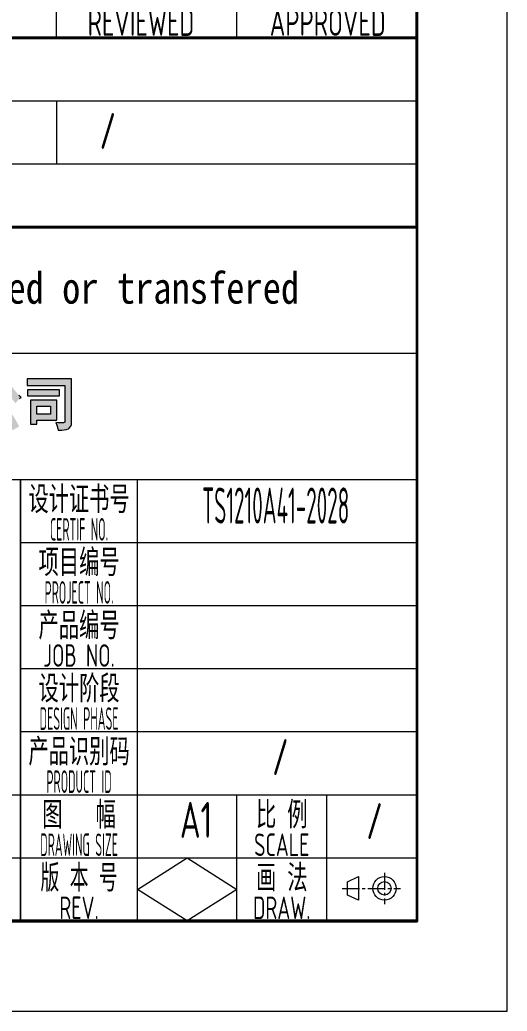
# Model space of a CAD drawing. Header units: millimetres. Extents: x 5765 to 6606, y -201 to 393.
# Drawn here: x 6551.9 to 6606, y -200.6 to -90.5 of the extents above; entities that cross this region are included whole.
import ezdxf
from ezdxf.enums import TextEntityAlignment as Align

# ---------------------------------------------------------------- set-up
doc = ezdxf.new("R2010")
doc.units = ezdxf.units.MM
doc.linetypes.add('CENTER2', pattern=[28.575, 19.05, -3.175, 3.175, -3.175])
for name, color, linetype, lineweight in [('1粗实线', 7, 'Continuous', 35), ('2细实线', 3, 'Continuous', 13), ('3中心线', 1, 'CENTER2', 13), ('7文本', 2, 'Continuous', 13), ('8标注', 3, 'Continuous', 13), ('9图表', 4, 'Continuous', 13)]:
    doc.layers.add(name, color=color, linetype=linetype, lineweight=lineweight)
doc.layers.add('LOGO 1', color=7, linetype='Continuous', true_color=0x1e2380)
doc.styles.add('lanpec', font='bpec_e.shx', dxfattribs={"width": 0.75, "bigfont": 'hztxt.shx'})
doc.styles.add('黑体', font='simhei.ttf', dxfattribs={"width": 1.5})

# ---------------------------------------------------------------- blocks, each defined once
blk = doc.blocks.new('项目信息')
at = {"layer": '1粗实线'}
blk.add_line((0, 0, 0), (-180, 0, 0), dxfattribs=at)
at = {"layer": '1粗实线', "elevation": 0}
blk.add_lwpolyline([(-180, 0), (0, 0), (0, 21), (-180, 21)], close=True, dxfattribs=at)
at = {"layer": '9图表'}
for p, q in [((-180, 14), (0, 14)), ((-40, 14, 0), (-40, 7, 0)), ((-180, 7), (0, 7))]:
    blk.add_line(p, q, dxfattribs=at)
at = {"layer": '7文本', "style": 'lanpec', "width": 0.75}
for tag, p in [('项目名称', (-147.5, 17.5)), ('业主', (-147.5, 10.5)), ('业主项目号', (-39.5, 10.5, 0)), ('工程总包方', (-147.5, 3.5))]:
    blk.add_attdef(tag, text='', height=4, dxfattribs=at).set_placement(p, align=Align.MIDDLE_LEFT)
blk = doc.blocks.new('修订栏')
at = {"layer": '1粗实线'}
for p, q in [((650.95, 1923.85), (650.95, 1959.85)), ((470.95, 1923.85), (650.95, 1923.85))]:
    blk.add_line(p, q, dxfattribs=at)
at = {"layer": '9图表'}
for p, q in [((610.95, 1923.85), (610.95, 1959.85)), ((630.95, 1923.85), (630.95, 1959.85)), ((650.95, 1959.85), (650.95, 1923.85)), ((650.95, 1923.85), (650.95, 1959.85)), ((470.95, 1923.85), (650.95, 1923.85)), ((470.95, 1923.85), (650.95, 1923.85))]:
    blk.add_line(p, q, dxfattribs=at)
at = {"layer": '7文本', "color": 4, "style": 'lanpec', "width": 0.75}
for s, p in [('REVIEWED', (614.4, 1924.07)), ('APPROVED', (634.62, 1924.07))]:
    blk.add_text(s, height=3, dxfattribs=at).set_placement(p)
blk = doc.blocks.new('A1')
at = {"layer": '1粗实线'}
blk.add_lwpolyline([(-816, 10), (-10, 10), (-10, 584), (-816, 584)], close=True, dxfattribs=at)
at = {"layer": '9图表'}
blk.add_lwpolyline([(-841, 0), (0, 0), (0, 594), (-841, 594)], close=True, dxfattribs=at)
blk = doc.blocks.new('蓝滨LOGO')
at = {"layer": 'LOGO 1'}
h = blk.add_hatch(color=256, dxfattribs=at)
h.dxf.hatch_style = 1
h.paths.add_polyline_path([(93.31, 8.84), (93.47, 9.13), (93.55, 9.3), (93.68, 9.6), (93.8, 9.91), (93.02, 10.15), (92.99, 10.07), (92.87, 9.76), (92.73, 9.46), (92.68, 9.37), (92.53, 9.08), (92.36, 8.81), (92.32, 8.74), (92.14, 8.48), (91.94, 8.22), (91.92, 8.2), (91.69, 7.96), (91.47, 7.75), (91.64, 7.63), (91.82, 7.48), (92, 7.33), (92.14, 7.2), (92.19, 7.25), (92.4, 7.48), (92.61, 7.74), (92.69, 7.86), (92.88, 8.12), (93.06, 8.4), (93.15, 8.55)])
h.paths.add_polyline_path([(94.51, 7.7), (94.66, 7.99), (93.86, 8.36), (93.76, 8.15), (93.63, 7.85), (93.48, 7.55), (93.39, 7.37), (93.23, 7.08), (93.07, 6.81), (93.04, 6.77), (92.86, 6.47), (92.7, 6.22), (92.61, 6.09), (92.43, 5.86), (92.34, 5.75), (92.14, 5.51), (92.13, 5.5), (91.86, 5.35), (91.95, 5.14), (92.03, 4.91), (92.1, 4.69), (92.14, 4.53), (92.31, 4.58), (92.56, 4.64), (92.64, 4.65), (92.96, 4.68), (92.97, 4.68), (93.25, 4.71), (93.59, 4.74), (93.85, 4.77), (94.15, 4.8), (94.5, 4.83), (94.52, 4.83), (94.79, 4.86), (95.09, 4.88), (95.41, 4.91), (95.75, 4.94), (95.81, 4.83), (95.97, 4.55), (95.99, 4.49), (96.13, 4.2), (96.84, 4.61), (96.74, 4.82), (96.58, 5.13), (96.58, 5.13), (96.42, 5.41), (96.24, 5.7), (96.21, 5.75), (96.04, 6.02), (95.87, 6.3), (95.85, 6.33), (95.66, 6.6), (95.48, 6.87), (94.81, 6.52), (94.89, 6.4), (95.07, 6.12), (95.17, 5.95), (95.34, 5.67), (93.1, 5.51), (93.17, 5.61), (93.36, 5.85), (93.55, 6.12), (93.73, 6.39), (93.92, 6.67), (94.02, 6.84), (94.19, 7.12), (94.35, 7.41)])
h.paths.add_polyline_path([(96.13, 8.94), (96.06, 9.03), (95.88, 9.3), (95.71, 9.57), (95.68, 9.62), (95.51, 9.91), (95.38, 10.19), (94.67, 9.88), (94.73, 9.74), (94.89, 9.45), (95.05, 9.16), (95.15, 8.99), (95.33, 8.71), (95.5, 8.44), (95.6, 8.29), (95.79, 8.03), (95.98, 7.77), (96.04, 7.69), (96.25, 7.43), (96.45, 7.2), (96.58, 7.37), (96.74, 7.55), (96.9, 7.73), (97.06, 7.87), (97.03, 7.88), (96.82, 8.1), (96.59, 8.35), (96.52, 8.43), (96.32, 8.68)])
h = blk.add_hatch(color=256, dxfattribs=at)
h.dxf.hatch_style = 1
h.paths.add_polyline_path([(102.67, 9.9), (97.73, 9.9), (97.73, 9.16), (101.93, 9.16), (101.93, 5.19), (101.9, 5.08), (101.78, 5.04), (101.65, 5.04), (101.44, 5.04), (101.19, 5.04), (100.93, 5.06), (101.01, 4.86), (101.08, 4.64), (101.14, 4.41), (101.17, 4.22), (101.26, 4.22), (101.58, 4.22), (101.86, 4.24), (102.06, 4.27), (102.34, 4.37), (102.41, 4.42), (102.6, 4.66), (102.64, 4.82), (102.67, 5.18)])
h.paths.add_polyline_path([(101.33, 8.7), (97.79, 8.7), (97.79, 8.02), (101.33, 8.02)], flags=17)
h.paths.add_polyline_path([(101.02, 7.54), (98.1, 7.54), (98.1, 4.86), (98.8, 4.86), (98.8, 5.33), (101.02, 5.33)], flags=17)
h.paths.add_polyline_path([(100.31, 6.87), (100.31, 6), (98.8, 6), (98.8, 6.87)], flags=16)
at = {"color": 164, "lineweight": 0}
for points in [[(96.9, 7.73), (97.06, 7.87), (97.03, 7.88), (96.82, 8.1)], [(102.67, 9.9), (97.73, 9.9), (97.73, 9.16), (101.93, 9.16), (101.93, 5.19), (101.9, 5.08), (101.78, 5.04), (101.65, 5.04), (101.44, 5.04)], [(101.01, 4.86), (101.08, 4.64), (101.14, 4.41), (101.17, 4.22), (101.26, 4.22), (101.58, 4.22), (101.86, 4.24), (102.06, 4.27), (102.34, 4.37), (102.41, 4.42), (102.6, 4.66), (102.64, 4.82), (102.67, 5.18), (102.67, 9.9)], [(101.02, 7.54), (98.1, 7.54), (98.1, 4.86), (98.8, 4.86), (98.8, 5.33), (101.02, 5.33)], [(98.8, 6), (98.8, 6.87), (100.31, 6.87)], [(100.31, 6.87), (100.31, 6), (98.8, 6)], [(101.02, 5.33), (101.02, 7.54)], [(101.44, 5.04), (101.19, 5.04), (100.93, 5.06)], [(100.93, 5.06), (101.01, 4.86)]]:
    blk.add_lwpolyline(points, dxfattribs=at)
blk.add_lwpolyline([(101.33, 8.7), (97.79, 8.7), (97.79, 8.02), (101.33, 8.02)], close=True, dxfattribs=at)
blk = doc.blocks.new('蓝滨、蓝科总图标题栏模板')
at = {"layer": '1粗实线'}
blk.add_lwpolyline([(-180, 77), (0, 77), (0, 0), (-180, 0)], close=True, dxfattribs=at)
at = {"layer": '3中心线', "ltscale": 0.1}
for p, q in [((-3.6, 5.35, 0), (-3.6, 1.87, 0)), ((-8.29, 3.61, 0), (-1.82, 3.61, 0))]:
    blk.add_line(p, q, dxfattribs=at)
at = {"layer": '9图表'}
for p, q in [((-180, 63, 0), (0, 63, 0)), ((-180, 49, 0), (0, 49, 0)), ((-44, 49, 0), (-44, 0, 0)), ((-44, 0, 0), (-44, 49, 0)), ((-31, 0, 0), (-31, 49, 0)), ((-44, 42, 0), (0, 42, 0)), ((-44, 35, 0), (0, 35, 0)), ((-44, 28, 0), (0, 28, 0)), ((-44, 21, 0), (0, 21, 0)), ((-180, 14, 0), (0, 14, 0)), ((-20, 0, 0), (-20, 14, 0)), ((-10, 0, 0), (-10, 14, 0)), ((-180, 7, 0), (0, 7, 0)), ((-180, 7, 0), (0, 7, 0))]:
    blk.add_line(p, q, dxfattribs=at)
at = {"layer": '9图表', "elevation": 0}
for points in [[(-20, 3.5), (-25.5, 0), (-31, 3.5), (-25.5, 7)], [(-6.47, 2.31), (-7.72, 2.86), (-7.72, 4.35), (-6.47, 4.91)]]:
    blk.add_lwpolyline(points, close=True, dxfattribs=at)
at = {"layer": '9图表'}
for radius in [1.3, 0.744]:
    blk.add_circle((-3.6, 3.61, 0), radius, dxfattribs=at)
at = {"layer": '8标注'}
blk.add_blockref('蓝滨LOGO', (-141, 50.25), dxfattribs=at)
at = {"layer": '7文本', "style": 'lanpec'}
for tag, height, width, p in [('设计证书号', 4, 0.7, (-15.5, 45.5, 0)), ('设计签名', 4, 0.75, (-155.5, 38.5)), ('设计日期', 4, 0.75, (-134.5, 38.5)), ('项目编号', 4, 0.75, (-15.5, 38.5, 0)), ('设备名称', 5, 0.75, (-84, 35, 0)), ('校对签名', 4, 0.75, (-155.5, 31.5)), ('校对日期', 4, 0.75, (-134.5, 31.5)), ('产品编号', 4, 0.75, (-15.5, 31.5, 0)), ('位号', 5, 0.75, (-84, 29, 0)), ('审核签名', 4, 0.75, (-155.5, 24.5)), ('审核日期', 4, 0.75, (-134.5, 24.5)), ('设计阶段', 4, 0.75, (-15.5, 24.5, 0)), ('规格型号', 5, 0.75, (-84, 23, 0)), ('标准化签名', 4, 0.75, (-155.5, 17.5)), ('标准化日期', 4, 0.75, (-134.5, 17.5)), ('产品识别码', 4, 0.75, (-15.5, 17.5, 0)), ('第几张', 3, 0.75, (-59, 11.75)), ('共几张', 3, 0.75, (-49, 11.75)), ('批准签名', 4, 0.75, (-155.5, 10.5)), ('批准日期', 4, 0.75, (-134.5, 10.5)), ('图幅', 4, 0.75, (-25.5, 10.5, 0)), ('比例', 4, 0.75, (-5, 10.5, 0)), ('会签签名', 4, 0.75, (-155.5, 3.5)), ('会签日期', 4, 0.75, (-134.5, 3.5)), ('REV', 3, 0.75, (-25.5, 3.5, 0))]:
    blk.add_attdef(tag, text='', height=height, dxfattribs=dict(at, width=width)).set_placement(p, align=Align.MIDDLE_CENTER)
at = {"layer": '7文本', "style": 'lanpec', "width": 0.75}
for tag, p in [('图号', (-107.5, 10.5, 0)), ('文件编号', (-107.5, 3.5))]:
    blk.add_attdef(tag, text='', height=4, dxfattribs=at).set_placement(p, align=Align.MIDDLE_LEFT)
at = {"layer": '9图表', "style": '黑体', "width": 0.85}
blk.add_text('This document is the property of LANPEC. It shall not be reproduced or transfered', height=3.5, dxfattribs=at).set_placement((-177, 70.25), align=Align.MIDDLE_LEFT)
at = {"layer": '9图表', "style": 'lanpec'}
for s, height, width, p in [('设计证书号', 3, 0.75, (-37.5, 46.75)), ('CERTIF NO.', 2.5, 0.45, (-37.5, 43.45)), ('项目编号', 3, 0.75, (-37.5, 39.75)), ('PROJECT NO.', 2.5, 0.45, (-37.5, 36.45)), ('产品编号', 3, 0.75, (-37.5, 32.75)), ('JOB NO.', 2.5, 0.75, (-37.5, 29.45)), ('设计阶段', 3, 0.75, (-37.5, 25.75)), ('DESIGN PHASE', 2.5, 0.45, (-37.5, 22.45)), ('产品识别码', 3, 0.75, (-37.5, 18.75)), ('PRODUCT ID', 2.5, 0.45, (-37.5, 15.45)), ('图   幅', 3, 0.75, (-37.5, 11.75)), ('比 例', 3, 0.75, (-15, 11.75, 0)), ('DRAWING SIZE', 2.5, 0.45, (-37.5, 8.45)), ('SCALE', 2.5, 0.75, (-15, 8.45, 0)), ('版 本 号', 3, 0.7, (-37.5, 4.75)), ('画 法', 3, 0.75, (-15, 4.75, 0)), ('REV.', 2.5, 0.75, (-37.5, 1.45)), ('DRAW.', 2.5, 0.75, (-15, 1.45, 0))]:
    blk.add_text(s, height=height, dxfattribs=dict(at, width=width)).set_placement(p, align=Align.MIDDLE_CENTER)

msp = doc.modelspace()

# ---------------------------------------------------------------- block references
at = {"layer": '2细实线'}
msp.add_blockref('A1', (6606.028, -200.559), dxfattribs=at)
at = {"layer": '7文本'}
for name, p in [('修订栏', (5945.057, -2016.384)), ('项目信息', (6596.007, -113.537, 0)), ('蓝滨、蓝科总图标题栏模板', (6596.007, -190.537))]:
    msp.add_blockref(name, p, dxfattribs=at)

# ---------------------------------------------------------------- texts
at = {"layer": '7文本', "style": 'lanpec'}
for s, width, p in [('/', 0.75, (6561.695, -102.862, 0)), ('TS1210A41-2028', 0.5, (6580.335, -144.44, 0)), ('/', 0.75, (6580.848, -172.357, 0)), ('A1', 0.75, (6571.488, -179.327, 0)), ('/', 0.75, (6591.301, -179.46, 0))]:
    msp.add_text(s, height=4, dxfattribs=dict(at, width=width)).set_placement(p, align=Align.MIDDLE_CENTER)

doc.saveas('drawing.dxf')
